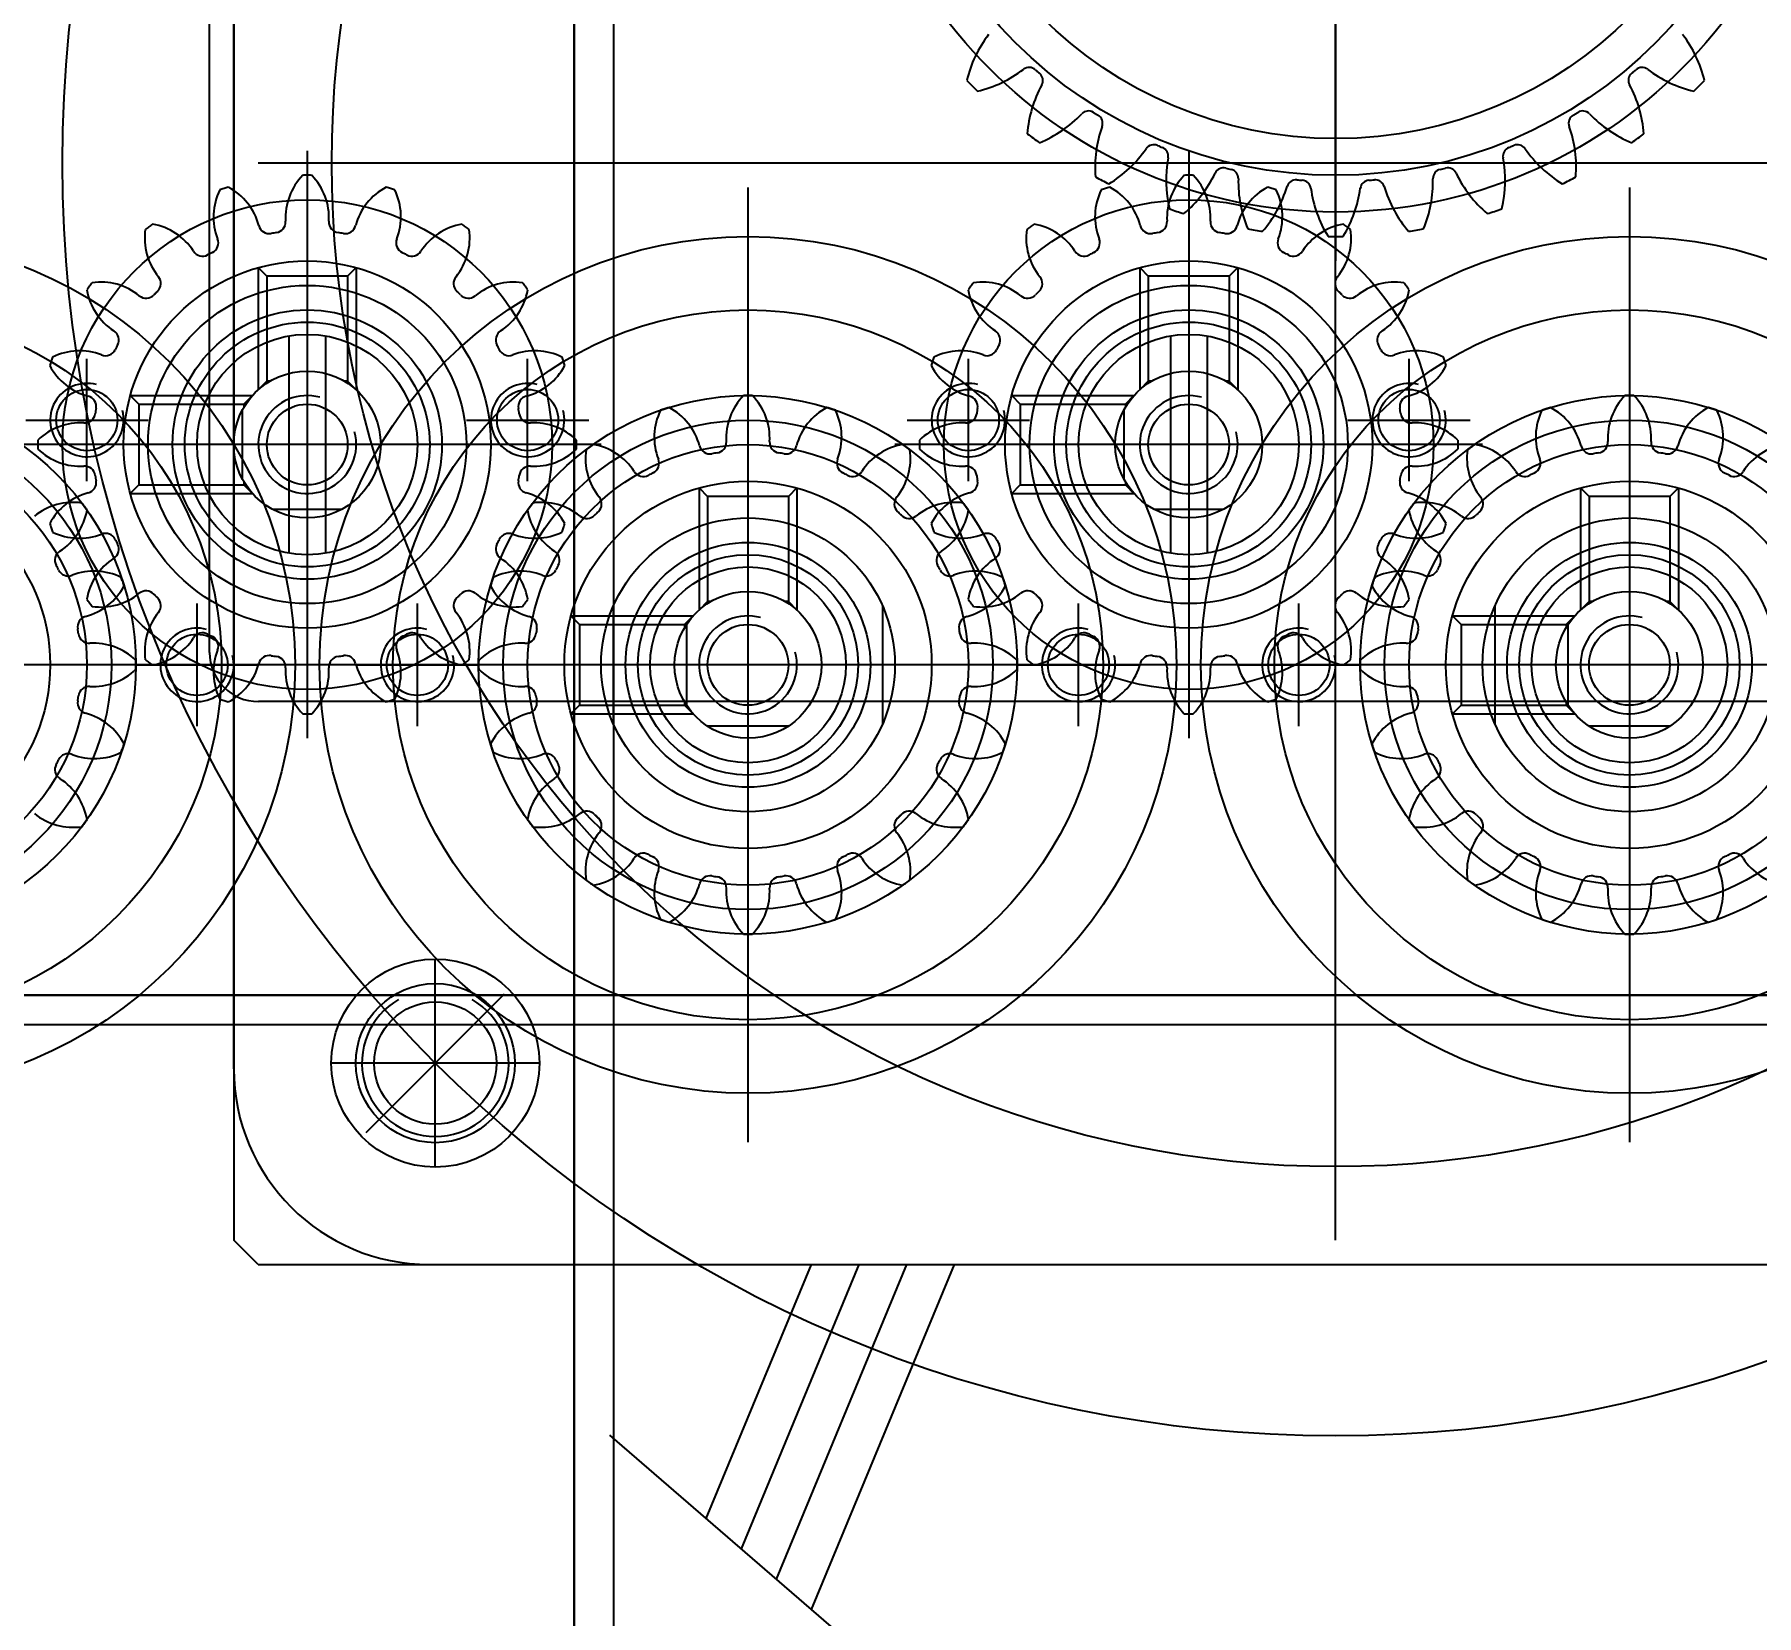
# Model space of a CAD drawing. Header units: inches. Extents: x 0 to 77285, y -118 to 40065.
# Drawn here: x 15726.5 to 15796.8, y 25971.2 to 26035.8 of the extents above; entities that cross this region are included whole.
import ezdxf

# ---------------------------------------------------------------- set-up
doc = ezdxf.new("R2010")
doc.units = ezdxf.units.IN
doc.header["$LTSCALE"] = 5
doc.header["$MEASUREMENT"] = 0
doc.layers.add('A', color=8, linetype='Continuous')
doc.styles.add('SCI', font='')
doc.styles.get('SCI').set_extended_font_data('Gulim')
doc.dimstyles.new('SCH', dxfattribs={"dimtxt": 2.5, "dimasz": 2, "dimexe": 1.25, "dimexo": 0.625, "dimtad": 1, "dimdec": 8, "dimtxsty": 'SCI', "dimcen": 2.5, "dimclrd": 4, "dimclre": 4, "dimclrt": 7, "dimadec": 8, "dimazin": 2, "dimtfac": 1, "dimtdec": 8, "dimtmove": 0, "dimatfit": 3, "dimfxl": 1, "dimarcsym": 0})

# ---------------------------------------------------------------- blocks, each defined once
blk = doc.blocks.new('A$Cc399747e')
at = {"ltscale": 5}
for p, q in [((1533.292, 71), (1533.292, 1381)), ((1534.892, 1101), (1534.892, 71))]:
    blk.add_line(p, q, dxfattribs=at)
for p, q in [((1534.892, 71), (1534.892, 521)), ((1533.454, 297.967), (1522.04, 307.835)), ((1519.373, 291), (1525.211, 305.093)), ((1521.322, 291), (1526.646, 303.853)), ((1523.27, 291), (1528.08, 302.613)), ((1525.218, 291), (1529.515, 301.372)), ((1547.797, 291), (1459.797, 291)), ((1540.797, 291), (1466.797, 291)), ((1547.797, 291), (1548.797, 290)), ((1503.797, 290), (1503.797, 202)), ((1548.797, 202), (1548.797, 290)), ((1540.567, 287.02), (1540.567, 278.52)), ((1491.797, 247), (1491.797, 286)), ((1527.797, 247), (1527.797, 286)), ((1543.396, 285.599), (1537.739, 279.942)), ((1536.317, 282.77), (1544.817, 282.77)), ((1548.797, 283), (1548.797, 276)), ((1617.797, 280), (1042.797, 280)), ((1491.797, 253.5), (1491.797, 279.5)), ((1527.797, 253.5), (1527.797, 279.5)), ((1491.797, 254.5), (1491.797, 278.5)), ((1527.797, 254.5), (1527.797, 278.5)), ((1548.797, 276), (1548.797, 209)), ((1509.797, 245.5), (1509.797, 269.5)), ((1545.797, 245.5), (1545.797, 269.5)), ((1490.14, 269.001), (1493.454, 269.001)), ((1497.297, 264.102), (1497.297, 268.898)), ((1505.297, 269), (1505.297, 264)), ((1514.297, 269), (1514.297, 264)), ((1522.297, 264.102), (1522.297, 268.898)), ((1526.14, 269.001), (1529.454, 269.001)), ((1533.297, 264.102), (1533.297, 268.898)), ((1541.297, 269), (1541.297, 264)), ((1550.297, 269), (1550.297, 264)), ((1499.026, 268.5), (1494.033, 268.5)), ((1494.383, 268.15), (1494.033, 268.5)), ((1494.298, 268.157), (1494.298, 264.843)), ((1494.383, 268.021), (1494.383, 268.15)), ((1498.676, 268.15), (1494.383, 268.15)), ((1499.026, 268.5), (1498.676, 268.15)), ((1498.676, 264.85), (1498.676, 268.15)), ((1535.026, 268.5), (1530.033, 268.5)), ((1530.383, 268.15), (1530.033, 268.5)), ((1530.298, 268.157), (1530.298, 264.843)), ((1530.383, 268.021), (1530.383, 268.15)), ((1534.676, 268.15), (1530.383, 268.15)), ((1535.026, 268.5), (1534.676, 268.15)), ((1534.676, 264.85), (1534.676, 268.15)), ((1472.297, 266.5), (1511.297, 266.5)), ((1478.797, 266.5), (1504.797, 266.5)), ((1479.797, 266.5), (1503.797, 266.5)), ((1507.797, 266.5), (1502.797, 266.5)), ((1508.297, 266.5), (1547.297, 266.5)), ((1516.797, 266.5), (1511.797, 266.5)), ((1514.797, 266.5), (1540.797, 266.5)), ((1515.797, 266.5), (1539.797, 266.5)), ((1543.797, 266.5), (1538.797, 266.5)), ((1544.297, 266.5), (1583.297, 266.5)), ((1552.797, 266.5), (1547.797, 266.5)), ((1550.797, 266.5), (1576.797, 266.5)), ((1551.797, 266.5), (1575.797, 266.5)), ((1494.383, 264.85), (1494.033, 264.5)), ((1499.026, 264.5), (1494.033, 264.5)), ((1494.383, 264.85), (1494.383, 264.979)), ((1498.676, 264.85), (1494.383, 264.85)), ((1499.026, 264.5), (1498.676, 264.85)), ((1509.797, 250), (1509.797, 265)), ((1530.383, 264.85), (1530.033, 264.5)), ((1535.026, 264.5), (1530.033, 264.5)), ((1530.383, 264.85), (1530.383, 264.979)), ((1534.676, 264.85), (1530.383, 264.85)), ((1535.026, 264.5), (1534.676, 264.85)), ((1545.797, 250), (1545.797, 265)), ((1489.797, 259.272), (1489.797, 264.264)), ((1490.147, 263.914), (1489.797, 264.264)), ((1490.147, 263.914), (1490.277, 263.914)), ((1490.147, 259.622), (1490.147, 263.914)), ((1493.318, 263.914), (1493.447, 263.914)), ((1493.447, 263.914), (1493.797, 264.264)), ((1493.447, 259.622), (1493.447, 263.914)), ((1493.797, 259.272), (1493.797, 264.264)), ((1525.797, 259.272), (1525.797, 264.264)), ((1526.147, 263.914), (1525.797, 264.264)), ((1526.147, 263.914), (1526.277, 263.914)), ((1526.147, 259.622), (1526.147, 263.914)), ((1529.318, 263.914), (1529.447, 263.914)), ((1529.447, 263.914), (1529.797, 264.264)), ((1529.447, 259.622), (1529.447, 263.914)), ((1529.797, 259.272), (1529.797, 264.264)), ((1509.797, 252), (1509.797, 263)), ((1545.797, 252), (1545.797, 263)), ((1509.047, 253.063), (1509.047, 261.937)), ((1510.547, 253.063), (1510.547, 261.937)), ((1545.047, 253.063), (1545.047, 261.937)), ((1546.547, 253.063), (1546.547, 261.937)), ((1489.797, 259.272), (1490.147, 259.622)), ((1490.147, 259.622), (1493.447, 259.622)), ((1493.797, 259.272), (1493.447, 259.622)), ((1511.22, 260.141), (1508.374, 260.141)), ((1525.797, 259.272), (1526.147, 259.622)), ((1526.147, 259.622), (1529.447, 259.622)), ((1529.797, 259.272), (1529.447, 259.622)), ((1547.22, 260.141), (1544.374, 260.141)), ((1500.797, 259), (1500.797, 254)), ((1517.026, 259.5), (1512.033, 259.5)), ((1512.383, 259.15), (1512.033, 259.5)), ((1512.383, 259.021), (1512.383, 259.15)), ((1516.676, 259.15), (1512.383, 259.15)), ((1512.438, 258.923), (1512.438, 256.077)), ((1517.026, 259.5), (1516.676, 259.15)), ((1516.676, 255.85), (1516.676, 259.15)), ((1518.797, 259), (1518.797, 254)), ((1536.797, 259), (1536.797, 254)), ((1553.026, 259.5), (1548.033, 259.5)), ((1548.383, 259.15), (1548.033, 259.5)), ((1548.383, 259.021), (1548.383, 259.15)), ((1552.676, 259.15), (1548.383, 259.15)), ((1548.438, 258.923), (1548.438, 256.077)), ((1553.026, 259.5), (1552.676, 259.15)), ((1552.676, 255.85), (1552.676, 259.15)), ((1554.797, 259), (1554.797, 254)), ((1497.797, 257.5), (1521.797, 257.5)), ((1502.297, 257.5), (1517.297, 257.5)), ((1504.297, 257.5), (1515.297, 257.5)), ((1533.797, 257.5), (1557.797, 257.5)), ((1538.297, 257.5), (1553.297, 257.5)), ((1540.297, 257.5), (1551.297, 257.5)), ((1503.297, 256.5), (1498.297, 256.5)), ((1521.297, 256.5), (1516.297, 256.5)), ((1539.297, 256.5), (1534.297, 256.5)), ((1557.297, 256.5), (1552.297, 256.5)), ((1512.383, 255.85), (1512.033, 255.5)), ((1517.026, 255.5), (1512.033, 255.5)), ((1512.383, 255.85), (1512.383, 255.979)), ((1516.676, 255.85), (1512.383, 255.85)), ((1517.026, 255.5), (1516.676, 255.85)), ((1548.383, 255.85), (1548.033, 255.5)), ((1553.026, 255.5), (1548.033, 255.5)), ((1548.383, 255.85), (1548.383, 255.979)), ((1552.676, 255.85), (1548.383, 255.85)), ((1553.026, 255.5), (1552.676, 255.85)), ((1507.797, 250.272), (1507.797, 255.264)), ((1508.147, 254.914), (1507.797, 255.264)), ((1508.147, 254.914), (1508.277, 254.914)), ((1508.147, 250.622), (1508.147, 254.914)), ((1511.318, 254.914), (1511.447, 254.914)), ((1511.447, 254.914), (1511.797, 255.264)), ((1511.447, 250.622), (1511.447, 254.914)), ((1511.797, 250.272), (1511.797, 255.264)), ((1543.797, 250.272), (1543.797, 255.264)), ((1544.147, 254.914), (1543.797, 255.264)), ((1544.147, 254.914), (1544.277, 254.914)), ((1544.147, 250.622), (1544.147, 254.914)), ((1547.318, 254.914), (1547.447, 254.914)), ((1547.447, 254.914), (1547.797, 255.264)), ((1547.447, 250.622), (1547.447, 254.914)), ((1547.797, 250.272), (1547.797, 255.264)), ((1507.797, 250.272), (1508.147, 250.622)), ((1508.147, 250.622), (1511.447, 250.622)), ((1511.797, 250.272), (1511.447, 250.622)), ((1543.797, 250.272), (1544.147, 250.622)), ((1544.147, 250.622), (1547.447, 250.622)), ((1547.797, 250.272), (1547.447, 250.622)), ((1503.797, 206), (1503.797, 250)), ((1503.797, 248.5), (1503.797, 207.5)), ((1459.797, 246), (1547.797, 246))]:
    blk.add_line(p, q)
at = {"ltscale": 3}
for p, q in [((1042.797, 281.2), (1617.797, 281.2)), ((1042.797, 280), (1617.797, 280)), ((1451.787, 268), (1547.787, 268)), ((1549.787, 266), (1549.787, 210))]:
    blk.add_line(p, q, dxfattribs=at)
for centre, radius in [((1503.797, 246), 52.001), ((1503.797, 246), 52.001), ((1503.797, 246), 41), ((1540.567, 282.77), 4.25), ((1540.567, 282.77), 3.25), ((1540.567, 282.77), 2.5), ((1491.797, 266.5), 17.5), ((1527.797, 266.5), 17.5), ((1563.797, 266.5), 17.5), ((1491.797, 266.5), 14.5), ((1527.797, 266.5), 14.5), ((1563.797, 266.5), 14.5), ((1491.797, 266.5), 11), ((1527.797, 266.5), 11), ((1563.797, 266.5), 11), ((1491.797, 266.5), 10), ((1527.797, 266.5), 10), ((1563.797, 266.5), 10), ((1491.797, 266.5), 9), ((1527.797, 266.5), 9), ((1563.797, 266.5), 9), ((1491.797, 266.5), 7.5), ((1527.797, 266.5), 7.5), ((1563.797, 266.5), 7.5), ((1491.797, 266.5), 6), ((1527.797, 266.5), 6), ((1491.797, 266.5), 5), ((1527.797, 266.5), 5), ((1491.797, 266.5), 4.5), ((1527.797, 266.5), 4.5), ((1491.797, 266.5), 4), ((1527.797, 266.5), 4), ((1491.797, 266.5), 3), ((1491.797, 266.5), 3), ((1527.797, 266.5), 3), ((1527.797, 266.5), 3), ((1491.797, 266.5), 1.65), ((1527.797, 266.5), 1.65), ((1509.797, 257.5), 10), ((1505.297, 266.5), 1.25), ((1514.297, 266.5), 1.25), ((1545.797, 257.5), 10), ((1541.297, 266.5), 1.25), ((1550.297, 266.5), 1.25), ((1509.797, 257.5), 7.5), ((1545.797, 257.5), 7.5), ((1509.797, 257.5), 6.5), ((1545.797, 257.5), 6.5), ((1509.797, 257.5), 5.5), ((1509.797, 257.5), 5), ((1545.797, 257.5), 5.5), ((1545.797, 257.5), 5), ((1509.797, 257.5), 4.5), ((1509.797, 257.5), 4.5), ((1545.797, 257.5), 4.5), ((1545.797, 257.5), 4.5), ((1509.797, 257.5), 3), ((1509.797, 257.5), 3), ((1545.797, 257.5), 3), ((1545.797, 257.5), 3), ((1509.797, 257.5), 1.65), ((1545.797, 257.5), 1.65), ((1500.797, 256.5), 1.25), ((1518.797, 256.5), 1.25), ((1536.797, 256.5), 1.25), ((1554.797, 256.5), 1.25), ((1503.797, 228), 20), ((1503.797, 228), 18.5), ((1503.797, 228), 17)]:
    blk.add_circle(centre, radius)
for centre, radius, start, end in [((1540.797, 283), 8, 0, 90), ((1540.567, 282.77), 3, 300, 240), ((1493.409, 275.758), 2.5, 135.86546, 183.15785), ((1491.797, 266.5), 11, 90, 90.94936), ((1491.797, 266.5), 11, 89.05064, 90), ((1490.185, 275.758), 2.5, 356.84215, 44.13454), ((1529.409, 275.758), 2.5, 135.86546, 183.15785), ((1527.797, 266.5), 11, 90, 90.94936), ((1527.797, 266.5), 11, 89.05064, 90), ((1526.185, 275.758), 2.5, 356.84215, 44.13454), ((1490.47, 275.803), 2.5, 153.86546, 201.15785), ((1491.797, 266.5), 11, 108, 108.94936), ((1491.797, 266.5), 11, 107.05064, 108), ((1487.403, 274.806), 2.5, 14.84215, 62.13454), ((1496.191, 274.806), 2.5, 117.86546, 165.15785), ((1491.797, 266.5), 11, 72, 72.94936), ((1491.797, 266.5), 11, 71.05064, 72), ((1493.125, 275.803), 2.5, 338.84215, 26.13454), ((1526.47, 275.803), 2.5, 153.86546, 201.15785), ((1527.797, 266.5), 11, 108, 108.94936), ((1527.797, 266.5), 11, 107.05064, 108), ((1523.403, 274.806), 2.5, 14.84215, 62.13454), ((1532.191, 274.806), 2.5, 117.86546, 165.15785), ((1527.797, 266.5), 11, 72, 72.94936), ((1527.797, 266.5), 11, 71.05064, 72), ((1529.125, 275.803), 2.5, 338.84215, 26.13454), ((1485.052, 273.042), 2.5, 32.84215, 80.13454), ((1490.247, 275.56), 0.442, 194.84215, 279.71096), ((1491.797, 266.5), 8.75, 99, 99.71096), ((1491.797, 266.5), 8.75, 98.28904, 99), ((1490.472, 275.596), 0.442, 278.28904, 3.15785), ((1493.122, 275.596), 0.442, 176.84215, 261.71096), ((1491.797, 266.5), 8.75, 81, 81.71096), ((1491.797, 266.5), 8.75, 80.28904, 81), ((1493.348, 275.56), 0.442, 260.28904, 345.15785), ((1498.543, 273.042), 2.5, 99.86546, 147.15785), ((1495.935, 274.937), 2.5, 320.84215, 8.13454), ((1491.797, 266.5), 11, 54, 54.94936), ((1491.797, 266.5), 11, 53.05064, 54), ((1523.66, 274.937), 2.5, 171.86546, 219.15785), ((1527.797, 266.5), 11, 126, 126.94936), ((1527.797, 266.5), 11, 125.05064, 126), ((1521.052, 273.042), 2.5, 32.84215, 80.13454), ((1526.247, 275.56), 0.442, 194.84215, 279.71096), ((1527.797, 266.5), 8.75, 99, 99.71096), ((1527.797, 266.5), 8.75, 98.28904, 99), ((1526.472, 275.596), 0.442, 278.28904, 3.15785), ((1529.122, 275.596), 0.442, 176.84215, 261.71096), ((1527.797, 266.5), 8.75, 81, 81.71096), ((1527.797, 266.5), 8.75, 80.28904, 81), ((1529.348, 275.56), 0.442, 260.28904, 345.15785), ((1534.543, 273.042), 2.5, 99.86546, 147.15785), ((1531.935, 274.937), 2.5, 320.84215, 8.13454), ((1527.797, 266.5), 11, 54, 54.94936), ((1527.797, 266.5), 11, 53.05064, 54), ((1487.523, 274.637), 0.442, 212.84215, 297.71096), ((1491.797, 266.5), 8.75, 116.28904, 117), ((1487.726, 274.741), 0.442, 296.28904, 21.15785), ((1495.868, 274.741), 0.442, 158.84215, 243.71096), ((1491.797, 266.5), 8.75, 63, 63.71096), ((1496.071, 274.637), 0.442, 242.28904, 327.15785), ((1523.523, 274.637), 0.442, 212.84215, 297.71096), ((1527.797, 266.5), 8.75, 116.28904, 117), ((1523.726, 274.741), 0.442, 296.28904, 21.15785), ((1531.868, 274.741), 0.442, 158.84215, 243.71096), ((1527.797, 266.5), 8.75, 63, 63.71096), ((1532.071, 274.637), 0.442, 242.28904, 327.15785), ((1491.797, 266.5), 8.75, 117, 117.71096), ((1491.797, 266.5), 8.75, 62.28904, 63), ((1527.797, 266.5), 8.75, 117, 117.71096), ((1527.797, 266.5), 8.75, 62.28904, 63), ((1498.215, 273.08), 0.442, 140.84215, 225.71096), ((1500.234, 270.637), 2.5, 81.86546, 129.15785), ((1491.797, 266.5), 11, 36, 36.94936), ((1491.797, 266.5), 11, 35.05064, 36), ((1527.797, 266.5), 11, 144, 144.94936), ((1527.797, 266.5), 11, 143.05064, 144), ((1519.36, 270.637), 2.5, 50.84215, 98.13454), ((1521.379, 273.08), 0.442, 314.28904, 39.15785), ((1534.215, 273.08), 0.442, 140.84215, 225.71096), ((1536.234, 270.637), 2.5, 81.86546, 129.15785), ((1527.797, 266.5), 11, 36, 36.94936), ((1527.797, 266.5), 11, 35.05064, 36), ((1563.797, 266.5), 11, 144, 144.94936), ((1563.797, 266.5), 11, 143.05064, 144), ((1555.36, 270.637), 2.5, 50.84215, 98.13454), ((1491.797, 266.5), 8.75, 45, 45.71096), ((1491.797, 266.5), 8.75, 44.28904, 45), ((1498.377, 272.918), 0.442, 224.28904, 309.15785), ((1498.339, 273.246), 2.5, 302.84215, 350.13454), ((1521.255, 273.246), 2.5, 189.86546, 237.15785), ((1521.218, 272.918), 0.442, 230.84215, 315.71096), ((1527.797, 266.5), 8.75, 135, 135.71096), ((1527.797, 266.5), 8.75, 134.28904, 135), ((1527.797, 266.5), 8.75, 45, 45.71096), ((1527.797, 266.5), 8.75, 44.28904, 45), ((1534.377, 272.918), 0.442, 224.28904, 309.15785), ((1534.339, 273.246), 2.5, 302.84215, 350.13454), ((1557.255, 273.246), 2.5, 189.86546, 237.15785), ((1499.935, 270.774), 0.442, 122.84215, 207.71096), ((1519.66, 270.774), 0.442, 332.28904, 57.15785), ((1535.935, 270.774), 0.442, 122.84215, 207.71096), ((1555.66, 270.774), 0.442, 332.28904, 57.15785), ((1491.797, 266.5), 8.75, 27, 27.71096), ((1491.797, 266.5), 8.75, 26.28904, 27), ((1500.038, 270.571), 0.442, 206.28904, 291.15785), ((1501.1, 267.828), 2.5, 63.86546, 111.15785), ((1518.495, 267.828), 2.5, 68.84215, 116.13454), ((1519.556, 270.571), 0.442, 248.84215, 333.71096), ((1527.797, 266.5), 8.75, 153, 153.71096), ((1527.797, 266.5), 8.75, 152.28904, 153), ((1527.797, 266.5), 8.75, 27, 27.71096), ((1527.797, 266.5), 8.75, 26.28904, 27), ((1536.038, 270.571), 0.442, 206.28904, 291.15785), ((1537.1, 267.828), 2.5, 63.86546, 111.15785), ((1554.495, 267.828), 2.5, 68.84215, 116.13454), ((1555.556, 270.571), 0.442, 248.84215, 333.71096), ((1563.797, 266.5), 8.75, 153, 153.71096), ((1563.797, 266.5), 8.75, 152.28904, 153), ((1500.104, 270.894), 2.5, 284.84215, 332.13454), ((1491.797, 266.5), 11, 18, 18.94936), ((1491.797, 266.5), 11, 17.05064, 18), ((1527.797, 266.5), 11, 162, 162.94936), ((1519.491, 270.894), 2.5, 207.86546, 255.15785), ((1527.797, 266.5), 11, 161.05064, 162), ((1536.104, 270.894), 2.5, 284.84215, 332.13454), ((1527.797, 266.5), 11, 18, 18.94936), ((1527.797, 266.5), 11, 17.05064, 18), ((1563.797, 266.5), 11, 162, 162.94936), ((1555.491, 270.894), 2.5, 207.86546, 255.15785), ((1563.797, 266.5), 11, 161.05064, 162), ((1491.797, 266.5), 2, 255, 195), ((1500.857, 268.051), 0.442, 104.84215, 189.71096), ((1491.797, 266.5), 8.75, 9, 9.71096), ((1505.297, 266.5), 1.5, 255, 195), ((1509.797, 257.5), 11, 107.05064, 108), ((1505.403, 265.806), 2.5, 14.84215, 62.13454), ((1511.409, 266.758), 2.5, 135.86546, 183.15785), ((1509.797, 257.5), 11, 90, 90.94936), ((1509.797, 257.5), 11, 89.05064, 90), ((1508.185, 266.758), 2.5, 356.84215, 44.13454), ((1514.191, 265.806), 2.5, 117.86546, 165.15785), ((1514.297, 266.5), 1.5, 255, 195), ((1509.797, 257.5), 11, 72, 72.94936), ((1518.737, 268.051), 0.442, 350.28904, 75.15785), ((1527.797, 266.5), 8.75, 170.28904, 171), ((1527.797, 266.5), 2, 255, 195), ((1536.857, 268.051), 0.442, 104.84215, 189.71096), ((1527.797, 266.5), 8.75, 9, 9.71096), ((1541.297, 266.5), 1.5, 255, 195), ((1545.797, 257.5), 11, 107.05064, 108), ((1541.403, 265.806), 2.5, 14.84215, 62.13454), ((1547.409, 266.758), 2.5, 135.86546, 183.15785), ((1545.797, 257.5), 11, 90, 90.94936), ((1545.797, 257.5), 11, 89.05064, 90), ((1544.185, 266.758), 2.5, 356.84215, 44.13454), ((1550.191, 265.806), 2.5, 117.86546, 165.15785), ((1550.297, 266.5), 1.5, 255, 195), ((1545.797, 257.5), 11, 72, 72.94936), ((1554.737, 268.051), 0.442, 350.28904, 75.15785), ((1563.797, 266.5), 8.75, 170.28904, 171), ((1491.797, 266.5), 8.75, 8.28904, 9), ((1500.893, 267.825), 0.442, 188.28904, 273.15785), ((1501.055, 264.888), 2.5, 45.86546, 93.15785), ((1508.47, 266.803), 2.5, 153.86546, 201.15785), ((1509.797, 257.5), 11, 108, 108.94936), ((1509.797, 257.5), 11, 71.05064, 72), ((1511.125, 266.803), 2.5, 338.84215, 26.13454), ((1518.54, 264.888), 2.5, 86.84215, 134.13454), ((1518.702, 267.825), 0.442, 266.84215, 351.71096), ((1527.797, 266.5), 8.75, 171, 171.71096), ((1527.797, 266.5), 8.75, 8.28904, 9), ((1536.893, 267.825), 0.442, 188.28904, 273.15785), ((1537.055, 264.888), 2.5, 45.86546, 93.15785), ((1544.47, 266.803), 2.5, 153.86546, 201.15785), ((1545.797, 257.5), 11, 108, 108.94936), ((1545.797, 257.5), 11, 71.05064, 72), ((1547.125, 266.803), 2.5, 338.84215, 26.13454), ((1554.54, 264.888), 2.5, 86.84215, 134.13454), ((1554.702, 267.825), 0.442, 266.84215, 351.71096), ((1563.797, 266.5), 8.75, 171, 171.71096), ((1491.797, 266.5), 11, 360, 0.94936), ((1508.472, 266.596), 0.442, 278.28904, 3.15785), ((1511.122, 266.596), 0.442, 176.84215, 261.71096), ((1527.797, 266.5), 11, 179.05064, 180), ((1527.797, 266.5), 11, 360, 0.94936), ((1544.472, 266.596), 0.442, 278.28904, 3.15785), ((1547.122, 266.596), 0.442, 176.84215, 261.71096), ((1563.797, 266.5), 11, 179.05064, 180), ((1501.055, 268.112), 2.5, 266.84215, 314.13454), ((1491.797, 266.5), 11, 359.05064, 0), ((1505.66, 265.937), 2.5, 171.86546, 219.15785), ((1509.797, 257.5), 11, 126, 126.94936), ((1509.797, 257.5), 11, 125.05064, 126), ((1503.052, 264.042), 2.5, 32.84215, 80.13454), ((1505.726, 265.741), 0.442, 296.28904, 21.15785), ((1508.247, 266.56), 0.442, 194.84215, 279.71096), ((1509.797, 257.5), 8.75, 99, 99.71096), ((1509.797, 257.5), 8.75, 98.28904, 99), ((1509.797, 257.5), 8.75, 81, 81.71096), ((1509.797, 257.5), 8.75, 80.28904, 81), ((1511.348, 266.56), 0.442, 260.28904, 345.15785), ((1513.868, 265.741), 0.442, 158.84215, 243.71096), ((1516.543, 264.042), 2.5, 99.86546, 147.15785), ((1513.935, 265.937), 2.5, 320.84215, 8.13454), ((1509.797, 257.5), 11, 54, 54.94936), ((1509.797, 257.5), 11, 53.05064, 54), ((1527.797, 266.5), 11, 180, 180.94936), ((1518.54, 268.112), 2.5, 225.86546, 273.15785), ((1537.055, 268.112), 2.5, 266.84215, 314.13454), ((1527.797, 266.5), 11, 359.05064, 0), ((1541.66, 265.937), 2.5, 171.86546, 219.15785), ((1545.797, 257.5), 11, 126, 126.94936), ((1545.797, 257.5), 11, 125.05064, 126), ((1539.052, 264.042), 2.5, 32.84215, 80.13454), ((1541.726, 265.741), 0.442, 296.28904, 21.15785), ((1544.247, 266.56), 0.442, 194.84215, 279.71096), ((1545.797, 257.5), 8.75, 99, 99.71096), ((1545.797, 257.5), 8.75, 98.28904, 99), ((1545.797, 257.5), 8.75, 81, 81.71096), ((1545.797, 257.5), 8.75, 80.28904, 81), ((1547.348, 266.56), 0.442, 260.28904, 345.15785), ((1549.868, 265.741), 0.442, 158.84215, 243.71096), ((1552.543, 264.042), 2.5, 99.86546, 147.15785), ((1549.935, 265.937), 2.5, 320.84215, 8.13454), ((1545.797, 257.5), 11, 54, 54.94936), ((1545.797, 257.5), 11, 53.05064, 54), ((1563.797, 266.5), 11, 180, 180.94936), ((1554.54, 268.112), 2.5, 225.86546, 273.15785), ((1491.797, 266.5), 8.75, 351, 351.71096), ((1500.893, 265.175), 0.442, 86.84215, 171.71096), ((1505.523, 265.637), 0.442, 212.84215, 297.71096), ((1509.797, 257.5), 8.75, 117, 117.71096), ((1509.797, 257.5), 8.75, 116.28904, 117), ((1509.797, 257.5), 8.75, 63, 63.71096), ((1509.797, 257.5), 8.75, 62.28904, 63), ((1514.071, 265.637), 0.442, 242.28904, 327.15785), ((1518.702, 265.175), 0.442, 8.28904, 93.15785), ((1527.797, 266.5), 8.75, 188.28904, 189), ((1527.797, 266.5), 8.75, 351, 351.71096), ((1536.893, 265.175), 0.442, 86.84215, 171.71096), ((1541.523, 265.637), 0.442, 212.84215, 297.71096), ((1545.797, 257.5), 8.75, 117, 117.71096), ((1545.797, 257.5), 8.75, 116.28904, 117), ((1545.797, 257.5), 8.75, 63, 63.71096), ((1545.797, 257.5), 8.75, 62.28904, 63), ((1550.071, 265.637), 0.442, 242.28904, 327.15785), ((1554.702, 265.175), 0.442, 8.28904, 93.15785), ((1563.797, 266.5), 8.75, 188.28904, 189), ((1500.857, 264.95), 0.442, 170.28904, 255.15785), ((1491.797, 266.5), 8.75, 350.28904, 351), ((1500.104, 262.106), 2.5, 27.86546, 75.15785), ((1519.491, 262.106), 2.5, 104.84215, 152.13454), ((1518.737, 264.95), 0.442, 284.84215, 9.71096), ((1527.797, 266.5), 8.75, 189, 189.71096), ((1536.857, 264.95), 0.442, 170.28904, 255.15785), ((1527.797, 266.5), 8.75, 350.28904, 351), ((1536.104, 262.106), 2.5, 27.86546, 75.15785), ((1555.491, 262.106), 2.5, 104.84215, 152.13454), ((1554.737, 264.95), 0.442, 284.84215, 9.71096), ((1563.797, 266.5), 8.75, 189, 189.71096), ((1509.797, 257.5), 11, 144, 144.94936), ((1503.255, 264.246), 2.5, 189.86546, 237.15785), ((1509.797, 257.5), 11, 143.05064, 144), ((1501.36, 261.637), 2.5, 50.84215, 98.13454), ((1509.797, 257.5), 8.75, 134.28904, 135), ((1503.379, 264.08), 0.442, 314.28904, 39.15785), ((1516.215, 264.08), 0.442, 140.84215, 225.71096), ((1509.797, 257.5), 8.75, 45, 45.71096), ((1518.234, 261.637), 2.5, 81.86546, 129.15785), ((1516.339, 264.246), 2.5, 302.84215, 350.13454), ((1509.797, 257.5), 11, 36, 36.94936), ((1509.797, 257.5), 11, 35.05064, 36), ((1545.797, 257.5), 11, 144, 144.94936), ((1539.255, 264.246), 2.5, 189.86546, 237.15785), ((1545.797, 257.5), 11, 143.05064, 144), ((1537.36, 261.637), 2.5, 50.84215, 98.13454), ((1545.797, 257.5), 8.75, 134.28904, 135), ((1539.379, 264.08), 0.442, 314.28904, 39.15785), ((1552.215, 264.08), 0.442, 140.84215, 225.71096), ((1545.797, 257.5), 8.75, 45, 45.71096), ((1554.234, 261.637), 2.5, 81.86546, 129.15785), ((1552.339, 264.246), 2.5, 302.84215, 350.13454), ((1545.797, 257.5), 11, 36, 36.94936), ((1545.797, 257.5), 11, 35.05064, 36), ((1491.797, 266.5), 11, 341.05064, 342), ((1491.797, 266.5), 11, 342, 342.94936), ((1503.218, 263.918), 0.442, 230.84215, 315.71096), ((1509.797, 257.5), 8.75, 135, 135.71096), ((1509.797, 257.5), 8.75, 44.28904, 45), ((1516.377, 263.918), 0.442, 224.28904, 309.15785), ((1527.797, 266.5), 11, 197.05064, 198), ((1527.797, 266.5), 11, 198, 198.94936), ((1527.797, 266.5), 11, 341.05064, 342), ((1527.797, 266.5), 11, 342, 342.94936), ((1539.218, 263.918), 0.442, 230.84215, 315.71096), ((1545.797, 257.5), 8.75, 135, 135.71096), ((1545.797, 257.5), 8.75, 44.28904, 45), ((1552.377, 263.918), 0.442, 224.28904, 309.15785), ((1563.797, 266.5), 11, 197.05064, 198), ((1563.797, 266.5), 11, 198, 198.94936), ((1499.935, 262.226), 0.442, 152.28904, 237.15785), ((1491.797, 266.5), 8.75, 332.28904, 333), ((1491.797, 266.5), 8.75, 333, 333.71096), ((1500.038, 262.429), 0.442, 68.84215, 153.71096), ((1501.1, 265.172), 2.5, 248.84215, 296.13454), ((1518.495, 265.172), 2.5, 243.86546, 291.15785), ((1519.556, 262.429), 0.442, 26.28904, 111.15785), ((1519.66, 262.226), 0.442, 302.84215, 27.71096), ((1527.797, 266.5), 8.75, 206.28904, 207), ((1527.797, 266.5), 8.75, 207, 207.71096), ((1535.935, 262.226), 0.442, 152.28904, 237.15785), ((1527.797, 266.5), 8.75, 332.28904, 333), ((1527.797, 266.5), 8.75, 333, 333.71096), ((1536.038, 262.429), 0.442, 68.84215, 153.71096), ((1537.1, 265.172), 2.5, 248.84215, 296.13454), ((1554.495, 265.172), 2.5, 243.86546, 291.15785), ((1555.556, 262.429), 0.442, 26.28904, 111.15785), ((1555.66, 262.226), 0.442, 302.84215, 27.71096), ((1563.797, 266.5), 8.75, 206.28904, 207), ((1563.797, 266.5), 8.75, 207, 207.71096), ((1498.339, 259.754), 2.5, 9.86546, 57.15785), ((1501.66, 261.774), 0.442, 332.28904, 57.15785), ((1517.935, 261.774), 0.442, 122.84215, 207.71096), ((1521.255, 259.754), 2.5, 122.84215, 170.13454), ((1534.339, 259.754), 2.5, 9.86546, 57.15785), ((1537.66, 261.774), 0.442, 332.28904, 57.15785), ((1553.935, 261.774), 0.442, 122.84215, 207.71096), ((1557.255, 259.754), 2.5, 122.84215, 170.13454), ((1509.797, 257.5), 11, 161.05064, 162), ((1500.495, 258.828), 2.5, 68.84215, 116.13454), ((1501.556, 261.571), 0.442, 248.84215, 333.71096), ((1509.797, 257.5), 8.75, 153, 153.71096), ((1509.797, 257.5), 8.75, 152.28904, 153), ((1509.797, 257.5), 8.75, 27, 27.71096), ((1509.797, 257.5), 8.75, 26.28904, 27), ((1518.038, 261.571), 0.442, 206.28904, 291.15785), ((1519.1, 258.828), 2.5, 63.86546, 111.15785), ((1509.797, 257.5), 11, 18, 18.94936), ((1545.797, 257.5), 11, 161.05064, 162), ((1536.495, 258.828), 2.5, 68.84215, 116.13454), ((1537.556, 261.571), 0.442, 248.84215, 333.71096), ((1545.797, 257.5), 8.75, 153, 153.71096), ((1545.797, 257.5), 8.75, 152.28904, 153), ((1545.797, 257.5), 8.75, 27, 27.71096), ((1545.797, 257.5), 8.75, 26.28904, 27), ((1554.038, 261.571), 0.442, 206.28904, 291.15785), ((1555.1, 258.828), 2.5, 63.86546, 111.15785), ((1545.797, 257.5), 11, 18, 18.94936), ((1498.215, 259.921), 0.442, 134.28904, 219.15785), ((1491.797, 266.5), 8.75, 314.28904, 315), ((1491.797, 266.5), 8.75, 315, 315.71096), ((1498.377, 260.082), 0.442, 50.84215, 135.71096), ((1500.234, 262.363), 2.5, 230.84215, 278.13454), ((1509.797, 257.5), 11, 162, 162.94936), ((1501.491, 261.894), 2.5, 207.86546, 255.15785), ((1518.104, 261.894), 2.5, 284.84215, 332.13454), ((1519.36, 262.363), 2.5, 261.86546, 309.15785), ((1509.797, 257.5), 11, 17.05064, 18), ((1521.218, 260.082), 0.442, 44.28904, 129.15785), ((1527.797, 266.5), 8.75, 224.28904, 225), ((1527.797, 266.5), 8.75, 225, 225.71096), ((1521.379, 259.921), 0.442, 320.84215, 45.71096), ((1534.215, 259.921), 0.442, 134.28904, 219.15785), ((1527.797, 266.5), 8.75, 314.28904, 315), ((1527.797, 266.5), 8.75, 315, 315.71096), ((1534.377, 260.082), 0.442, 50.84215, 135.71096), ((1536.234, 262.363), 2.5, 230.84215, 278.13454), ((1545.797, 257.5), 11, 162, 162.94936), ((1537.491, 261.894), 2.5, 207.86546, 255.15785), ((1554.104, 261.894), 2.5, 284.84215, 332.13454), ((1555.36, 262.363), 2.5, 261.86546, 309.15785), ((1545.797, 257.5), 11, 17.05064, 18), ((1495.935, 258.063), 2.5, 351.86546, 39.15785), ((1491.797, 266.5), 11, 323.05064, 324), ((1491.797, 266.5), 11, 324, 324.94936), ((1527.797, 266.5), 11, 215.05064, 216), ((1527.797, 266.5), 11, 216, 216.94936), ((1523.66, 258.063), 2.5, 140.84215, 188.13454), ((1531.935, 258.063), 2.5, 351.86546, 39.15785), ((1527.797, 266.5), 11, 323.05064, 324), ((1527.797, 266.5), 11, 324, 324.94936), ((1563.797, 266.5), 11, 215.05064, 216), ((1563.797, 266.5), 11, 216, 216.94936), ((1500.737, 259.051), 0.442, 350.28904, 75.15785), ((1509.797, 257.5), 8.75, 171, 171.71096), ((1509.797, 257.5), 8.75, 170.28904, 171), ((1509.797, 257.5), 2, 255, 195), ((1518.857, 259.051), 0.442, 104.84215, 189.71096), ((1509.797, 257.5), 8.75, 9, 9.71096), ((1509.797, 257.5), 8.75, 8.28904, 9), ((1536.737, 259.051), 0.442, 350.28904, 75.15785), ((1545.797, 257.5), 8.75, 171, 171.71096), ((1545.797, 257.5), 8.75, 170.28904, 171), ((1545.797, 257.5), 2, 255, 195), ((1554.857, 259.051), 0.442, 104.84215, 189.71096), ((1545.797, 257.5), 8.75, 9, 9.71096), ((1545.797, 257.5), 8.75, 8.28904, 9), ((1485.052, 259.958), 2.5, 279.86546, 327.15785), ((1487.523, 258.363), 0.442, 62.28904, 147.15785), ((1491.797, 266.5), 8.75, 242.28904, 243), ((1491.797, 266.5), 8.75, 243, 243.71096), ((1487.726, 258.259), 0.442, 338.84215, 63.71096), ((1495.868, 258.259), 0.442, 116.28904, 201.15785), ((1491.797, 266.5), 8.75, 296.28904, 297), ((1491.797, 266.5), 8.75, 297, 297.71096), ((1496.071, 258.363), 0.442, 32.84215, 117.71096), ((1498.543, 259.958), 2.5, 212.84215, 260.13454), ((1500.54, 255.888), 2.5, 86.84215, 134.13454), ((1500.702, 258.825), 0.442, 266.84215, 351.71096), ((1518.893, 258.825), 0.442, 188.28904, 273.15785), ((1519.055, 255.888), 2.5, 45.86546, 93.15785), ((1521.052, 259.958), 2.5, 279.86546, 327.15785), ((1523.523, 258.363), 0.442, 62.28904, 147.15785), ((1527.797, 266.5), 8.75, 242.28904, 243), ((1527.797, 266.5), 8.75, 243, 243.71096), ((1523.726, 258.259), 0.442, 338.84215, 63.71096), ((1531.868, 258.259), 0.442, 116.28904, 201.15785), ((1527.797, 266.5), 8.75, 296.28904, 297), ((1527.797, 266.5), 8.75, 297, 297.71096), ((1532.071, 258.363), 0.442, 32.84215, 117.71096), ((1534.543, 259.958), 2.5, 212.84215, 260.13454), ((1536.54, 255.888), 2.5, 86.84215, 134.13454), ((1536.702, 258.825), 0.442, 266.84215, 351.71096), ((1554.893, 258.825), 0.442, 188.28904, 273.15785), ((1555.055, 255.888), 2.5, 45.86546, 93.15785), ((1490.47, 257.197), 2.5, 158.84215, 206.13454), ((1487.403, 258.194), 2.5, 297.86546, 345.15785), ((1490.247, 257.44), 0.442, 80.28904, 165.15785), ((1491.797, 266.5), 8.75, 260.28904, 261), ((1491.797, 266.5), 8.75, 261, 261.71096), ((1490.472, 257.405), 0.442, 356.84215, 81.71096), ((1493.122, 257.405), 0.442, 98.28904, 183.15785), ((1491.797, 266.5), 8.75, 278.28904, 279), ((1491.797, 266.5), 8.75, 279, 279.71096), ((1493.348, 257.44), 0.442, 14.84215, 99.71096), ((1496.191, 258.194), 2.5, 194.84215, 242.13454), ((1493.125, 257.197), 2.5, 333.86546, 21.15785), ((1491.797, 266.5), 11, 305.05064, 306), ((1491.797, 266.5), 11, 306, 306.94936), ((1509.797, 257.5), 11, 179.05064, 180), ((1509.797, 257.5), 11, 180, 180.94936), ((1500.797, 256.5), 1.5, 255, 195), ((1518.797, 256.5), 1.5, 255, 195), ((1509.797, 257.5), 11, 360, 0.94936), ((1509.797, 257.5), 11, 359.05064, 0), ((1527.797, 266.5), 11, 233.05064, 234), ((1527.797, 266.5), 11, 234, 234.94936), ((1526.47, 257.197), 2.5, 158.84215, 206.13454), ((1523.403, 258.194), 2.5, 297.86546, 345.15785), ((1526.247, 257.44), 0.442, 80.28904, 165.15785), ((1527.797, 266.5), 8.75, 260.28904, 261), ((1527.797, 266.5), 8.75, 261, 261.71096), ((1526.472, 257.405), 0.442, 356.84215, 81.71096), ((1529.122, 257.405), 0.442, 98.28904, 183.15785), ((1527.797, 266.5), 8.75, 278.28904, 279), ((1527.797, 266.5), 8.75, 279, 279.71096), ((1529.348, 257.44), 0.442, 14.84215, 99.71096), ((1532.191, 258.194), 2.5, 194.84215, 242.13454), ((1529.125, 257.197), 2.5, 333.86546, 21.15785), ((1527.797, 266.5), 11, 305.05064, 306), ((1527.797, 266.5), 11, 306, 306.94936), ((1545.797, 257.5), 11, 179.05064, 180), ((1545.797, 257.5), 11, 180, 180.94936), ((1536.797, 256.5), 1.5, 255, 195), ((1554.797, 256.5), 1.5, 255, 195), ((1545.797, 257.5), 11, 360, 0.94936), ((1545.797, 257.5), 11, 359.05064, 0), ((1493.409, 257.242), 2.5, 176.84215, 224.13454), ((1490.185, 257.242), 2.5, 315.86546, 3.15785), ((1500.54, 259.112), 2.5, 225.86546, 273.15785), ((1519.055, 259.112), 2.5, 266.84215, 314.13454), ((1529.409, 257.242), 2.5, 176.84215, 224.13454), ((1526.185, 257.242), 2.5, 315.86546, 3.15785), ((1536.54, 259.112), 2.5, 225.86546, 273.15785), ((1555.055, 259.112), 2.5, 266.84215, 314.13454), ((1491.797, 266.5), 11, 251.05064, 252), ((1491.797, 266.5), 11, 252, 252.94936), ((1491.797, 266.5), 11, 287.05064, 288), ((1491.797, 266.5), 11, 288, 288.94936), ((1500.702, 256.175), 0.442, 8.28904, 93.15785), ((1500.737, 255.95), 0.442, 284.84215, 9.71096), ((1509.797, 257.5), 8.75, 188.28904, 189), ((1509.797, 257.5), 8.75, 189, 189.71096), ((1518.857, 255.95), 0.442, 170.28904, 255.15785), ((1509.797, 257.5), 8.75, 350.28904, 351), ((1509.797, 257.5), 8.75, 351, 351.71096), ((1518.893, 256.175), 0.442, 86.84215, 171.71096), ((1527.797, 266.5), 11, 251.05064, 252), ((1527.797, 266.5), 11, 252, 252.94936), ((1527.797, 266.5), 11, 287.05064, 288), ((1527.797, 266.5), 11, 288, 288.94936), ((1536.702, 256.175), 0.442, 8.28904, 93.15785), ((1536.737, 255.95), 0.442, 284.84215, 9.71096), ((1545.797, 257.5), 8.75, 188.28904, 189), ((1545.797, 257.5), 8.75, 189, 189.71096), ((1554.857, 255.95), 0.442, 170.28904, 255.15785), ((1545.797, 257.5), 8.75, 350.28904, 351), ((1545.797, 257.5), 8.75, 351, 351.71096), ((1554.893, 256.175), 0.442, 86.84215, 171.71096), ((1491.797, 266.5), 11, 269.05064, 270), ((1491.797, 266.5), 11, 270, 270.94936), ((1501.491, 253.106), 2.5, 104.84215, 152.13454), ((1518.104, 253.106), 2.5, 27.86546, 75.15785), ((1527.797, 266.5), 11, 269.05064, 270), ((1527.797, 266.5), 11, 270, 270.94936), ((1537.491, 253.106), 2.5, 104.84215, 152.13454), ((1554.104, 253.106), 2.5, 27.86546, 75.15785), ((1509.797, 257.5), 11, 197.05064, 198), ((1509.797, 257.5), 11, 198, 198.94936), ((1500.495, 256.172), 2.5, 243.86546, 291.15785), ((1519.1, 256.172), 2.5, 248.84215, 296.13454), ((1509.797, 257.5), 11, 341.05064, 342), ((1509.797, 257.5), 11, 342, 342.94936), ((1545.797, 257.5), 11, 197.05064, 198), ((1545.797, 257.5), 11, 198, 198.94936), ((1536.495, 256.172), 2.5, 243.86546, 291.15785), ((1555.1, 256.172), 2.5, 248.84215, 296.13454), ((1545.797, 257.5), 11, 341.05064, 342), ((1545.797, 257.5), 11, 342, 342.94936), ((1501.556, 253.429), 0.442, 26.28904, 111.15785), ((1501.66, 253.226), 0.442, 302.84215, 27.71096), ((1509.797, 257.5), 8.75, 206.28904, 207), ((1509.797, 257.5), 8.75, 207, 207.71096), ((1517.935, 253.226), 0.442, 152.28904, 237.15785), ((1509.797, 257.5), 8.75, 332.28904, 333), ((1509.797, 257.5), 8.75, 333, 333.71096), ((1518.038, 253.429), 0.442, 68.84215, 153.71096), ((1537.556, 253.429), 0.442, 26.28904, 111.15785), ((1537.66, 253.226), 0.442, 302.84215, 27.71096), ((1545.797, 257.5), 8.75, 206.28904, 207), ((1545.797, 257.5), 8.75, 207, 207.71096), ((1553.935, 253.226), 0.442, 152.28904, 237.15785), ((1545.797, 257.5), 8.75, 332.28904, 333), ((1545.797, 257.5), 8.75, 333, 333.71096), ((1554.038, 253.429), 0.442, 68.84215, 153.71096), ((1503.255, 250.754), 2.5, 122.84215, 170.13454), ((1516.339, 250.754), 2.5, 9.86546, 57.15785), ((1539.255, 250.754), 2.5, 122.84215, 170.13454), ((1552.339, 250.754), 2.5, 9.86546, 57.15785), ((1509.797, 257.5), 11, 215.05064, 216), ((1501.36, 253.363), 2.5, 261.86546, 309.15785), ((1503.218, 251.082), 0.442, 44.28904, 129.15785), ((1509.797, 257.5), 8.75, 224.28904, 225), ((1509.797, 257.5), 8.75, 225, 225.71096), ((1503.379, 250.921), 0.442, 320.84215, 45.71096), ((1516.215, 250.921), 0.442, 134.28904, 219.15785), ((1509.797, 257.5), 8.75, 314.28904, 315), ((1509.797, 257.5), 8.75, 315, 315.71096), ((1516.377, 251.082), 0.442, 50.84215, 135.71096), ((1518.234, 253.363), 2.5, 230.84215, 278.13454), ((1509.797, 257.5), 11, 324, 324.94936), ((1545.797, 257.5), 11, 215.05064, 216), ((1537.36, 253.363), 2.5, 261.86546, 309.15785), ((1539.218, 251.082), 0.442, 44.28904, 129.15785), ((1545.797, 257.5), 8.75, 224.28904, 225), ((1545.797, 257.5), 8.75, 225, 225.71096), ((1539.379, 250.921), 0.442, 320.84215, 45.71096), ((1552.215, 250.921), 0.442, 134.28904, 219.15785), ((1545.797, 257.5), 8.75, 314.28904, 315), ((1545.797, 257.5), 8.75, 315, 315.71096), ((1552.377, 251.082), 0.442, 50.84215, 135.71096), ((1554.234, 253.363), 2.5, 230.84215, 278.13454), ((1545.797, 257.5), 11, 324, 324.94936), ((1509.797, 257.5), 11, 216, 216.94936), ((1505.66, 249.063), 2.5, 140.84215, 188.13454), ((1513.935, 249.063), 2.5, 351.86546, 39.15785), ((1509.797, 257.5), 11, 323.05064, 324), ((1545.797, 257.5), 11, 216, 216.94936), ((1541.66, 249.063), 2.5, 140.84215, 188.13454), ((1549.935, 249.063), 2.5, 351.86546, 39.15785), ((1545.797, 257.5), 11, 323.05064, 324), ((1505.523, 249.363), 0.442, 62.28904, 147.15785), ((1509.797, 257.5), 8.75, 242.28904, 243), ((1509.797, 257.5), 8.75, 243, 243.71096), ((1509.797, 257.5), 8.75, 296.28904, 297), ((1509.797, 257.5), 8.75, 297, 297.71096), ((1514.071, 249.363), 0.442, 32.84215, 117.71096), ((1541.523, 249.363), 0.442, 62.28904, 147.15785), ((1545.797, 257.5), 8.75, 242.28904, 243), ((1545.797, 257.5), 8.75, 243, 243.71096), ((1545.797, 257.5), 8.75, 296.28904, 297), ((1545.797, 257.5), 8.75, 297, 297.71096), ((1550.071, 249.363), 0.442, 32.84215, 117.71096), ((1507.746, 246.374), 5, 148.35415, 172.4383), ((1503.052, 250.958), 2.5, 279.86546, 327.15785), ((1503.797, 228), 21, 90, 90.84063), ((1503.797, 228), 21, 89.15937, 90), ((1499.849, 246.374), 5, 7.5617, 31.64585), ((1505.726, 249.259), 0.442, 338.84215, 63.71096), ((1508.47, 248.197), 2.5, 158.84215, 206.13454), ((1511.125, 248.197), 2.5, 333.86546, 21.15785), ((1513.868, 249.259), 0.442, 116.28904, 201.15785), ((1516.543, 250.958), 2.5, 212.84215, 260.13454), ((1539.052, 250.958), 2.5, 279.86546, 327.15785), ((1541.726, 249.259), 0.442, 338.84215, 63.71096), ((1544.47, 248.197), 2.5, 158.84215, 206.13454), ((1547.125, 248.197), 2.5, 333.86546, 21.15785), ((1549.868, 249.259), 0.442, 116.28904, 201.15785), ((1552.543, 250.958), 2.5, 212.84215, 260.13454), ((1504.823, 246.766), 5, 157.35415, 181.4383), ((1503.797, 228), 21, 99, 99.84063), ((1503.797, 228), 21, 98.15937, 99), ((1497.023, 245.531), 5, 16.5617, 40.64585), ((1509.797, 257.5), 11, 233.05064, 234), ((1509.797, 257.5), 11, 234, 234.94936), ((1510.571, 245.531), 5, 139.35415, 163.4383), ((1505.403, 249.194), 2.5, 297.86546, 345.15785), ((1503.797, 228), 21, 81, 81.84063), ((1503.797, 228), 21, 80.15937, 81), ((1502.772, 246.766), 5, 358.5617, 22.64585), ((1508.247, 248.44), 0.442, 80.28904, 165.15785), ((1509.797, 257.5), 8.75, 260.28904, 261), ((1509.797, 257.5), 8.75, 261, 261.71096), ((1508.472, 248.405), 0.442, 356.84215, 81.71096), ((1511.409, 248.242), 2.5, 176.84215, 224.13454), ((1508.185, 248.242), 2.5, 315.86546, 3.15785), ((1511.122, 248.405), 0.442, 98.28904, 183.15785), ((1509.797, 257.5), 8.75, 278.28904, 279), ((1509.797, 257.5), 8.75, 279, 279.71096), ((1511.348, 248.44), 0.442, 14.84215, 99.71096), ((1514.191, 249.194), 2.5, 194.84215, 242.13454), ((1509.797, 257.5), 11, 305.05064, 306), ((1509.797, 257.5), 11, 306, 306.94936), ((1545.797, 257.5), 11, 233.05064, 234), ((1545.797, 257.5), 11, 234, 234.94936), ((1541.403, 249.194), 2.5, 297.86546, 345.15785), ((1544.247, 248.44), 0.442, 80.28904, 165.15785), ((1545.797, 257.5), 8.75, 260.28904, 261), ((1545.797, 257.5), 8.75, 261, 261.71096), ((1544.472, 248.405), 0.442, 356.84215, 81.71096), ((1547.409, 248.242), 2.5, 176.84215, 224.13454), ((1544.185, 248.242), 2.5, 315.86546, 3.15785), ((1547.122, 248.405), 0.442, 98.28904, 183.15785), ((1545.797, 257.5), 8.75, 278.28904, 279), ((1545.797, 257.5), 8.75, 279, 279.71096), ((1547.348, 248.44), 0.442, 14.84215, 99.71096), ((1550.191, 249.194), 2.5, 194.84215, 242.13454), ((1545.797, 257.5), 11, 305.05064, 306), ((1545.797, 257.5), 11, 306, 306.94936), ((1501.874, 246.695), 5, 166.35415, 190.4383), ((1503.797, 228), 21, 108, 108.84063), ((1503.797, 228), 21, 107.15937, 108), ((1494.364, 244.255), 5, 25.5617, 49.64585), ((1513.23, 244.255), 5, 130.35415, 154.4383), ((1503.797, 228), 21, 72, 72.84063), ((1503.797, 228), 21, 71.15937, 72), ((1505.72, 246.695), 5, 349.5617, 13.64585), ((1502.183, 247.065), 0.383, 196.5617, 274.84002), ((1502.409, 247.083), 0.383, 274.15998, 352.4383), ((1505.185, 247.083), 0.383, 187.5617, 265.84002), ((1505.412, 247.065), 0.383, 265.15998, 343.4383), ((1509.797, 257.5), 11, 251.05064, 252), ((1509.797, 257.5), 11, 252, 252.94936), ((1509.797, 257.5), 11, 287.05064, 288), ((1509.797, 257.5), 11, 288, 288.94936), ((1545.797, 257.5), 11, 251.05064, 252), ((1545.797, 257.5), 11, 252, 252.94936), ((1545.797, 257.5), 11, 287.05064, 288), ((1545.797, 257.5), 11, 288, 288.94936), ((1498.973, 246.164), 5, 175.35415, 199.4383), ((1503.797, 228), 21, 117, 117.84063), ((1503.797, 228), 21, 116.15937, 117), ((1491.937, 242.579), 5, 34.5617, 58.64585), ((1499.22, 246.578), 0.383, 205.5617, 283.84002), ((1503.797, 228), 18.75, 103.5, 103.84002), ((1503.797, 228), 18.75, 103.15998, 103.5), ((1499.441, 246.631), 0.383, 283.15998, 1.4383), ((1503.797, 228), 18.75, 94.5, 94.84002), ((1503.797, 228), 18.75, 94.15998, 94.5), ((1503.797, 228), 18.75, 85.5, 85.84002), ((1503.797, 228), 18.75, 85.15998, 85.5), ((1508.153, 246.631), 0.383, 178.5617, 256.84002), ((1503.797, 228), 18.75, 76.5, 76.84002), ((1503.797, 228), 18.75, 76.15998, 76.5), ((1508.374, 246.578), 0.383, 256.15998, 334.4383), ((1509.797, 257.5), 11, 269.05064, 270), ((1509.797, 257.5), 11, 270, 270.94936), ((1515.657, 242.579), 5, 121.35415, 145.4383), ((1503.797, 228), 21, 63, 63.84063), ((1503.797, 228), 21, 62.15937, 63), ((1508.621, 246.164), 5, 340.5617, 4.64585), ((1545.797, 257.5), 11, 269.05064, 270), ((1545.797, 257.5), 11, 270, 270.94936), ((1496.58, 245.72), 0.383, 292.15998, 10.4383), ((1511.014, 245.72), 0.383, 169.5617, 247.84002), ((1503.797, 228), 21, 126, 126.84063), ((1496.191, 245.186), 5, 184.35415, 208.4383), ((1503.797, 228), 21, 125.15937, 126), ((1489.803, 240.544), 5, 43.5617, 67.64585), ((1496.37, 245.633), 0.383, 214.5617, 292.84002), ((1503.797, 228), 18.75, 112.5, 112.84002), ((1503.797, 228), 18.75, 112.15998, 112.5), ((1503.797, 228), 18.75, 67.5, 67.84002), ((1503.797, 228), 18.75, 67.15998, 67.5), ((1511.224, 245.633), 0.383, 247.15998, 325.4383), ((1517.792, 240.544), 5, 112.35415, 136.4383), ((1511.403, 245.186), 5, 331.5617, 355.64585), ((1503.797, 228), 21, 54, 54.84063), ((1503.797, 228), 21, 53.15937, 54), ((1493.897, 244.373), 0.383, 301.15998, 19.4383), ((1513.697, 244.373), 0.383, 160.5617, 238.84002), ((1493.703, 244.254), 0.383, 223.5617, 301.84002), ((1503.797, 228), 18.75, 121.5, 121.84002), ((1503.797, 228), 18.75, 121.15998, 121.5), ((1503.797, 228), 18.75, 58.5, 58.84002), ((1503.797, 228), 18.75, 58.15998, 58.5), ((1513.891, 244.254), 0.383, 238.15998, 316.4383), ((1503.797, 228), 21, 135, 135.84063), ((1503.797, 228), 21, 134.15937, 135), ((1488.013, 238.201), 5, 52.5617, 76.64585), ((1491.458, 242.623), 0.383, 310.15998, 28.4383), ((1516.137, 242.623), 0.383, 151.5617, 229.84002), ((1519.582, 238.201), 5, 103.35415, 127.4383), ((1503.797, 228), 21, 45, 45.84063), ((1503.797, 228), 21, 44.15937, 45), ((1493.596, 243.785), 5, 193.35415, 217.4383), ((1491.285, 242.475), 0.383, 232.5617, 310.84002), ((1503.797, 228), 18.75, 130.5, 130.84002), ((1503.797, 228), 18.75, 130.15998, 130.5), ((1503.797, 228), 18.75, 49.5, 49.84002), ((1503.797, 228), 18.75, 49.15998, 49.5), ((1516.309, 242.475), 0.383, 229.15998, 307.4383), ((1513.998, 243.785), 5, 322.5617, 346.64585)]:
    blk.add_arc(centre, radius, start, end)
blk.add_arc((1547.787, 266), 2, 0, 90, dxfattribs=at)
blk = doc.blocks.new('*D366')
at = {"color": 4, "lineweight": -2, "transparency": 16777216}
for p, q in [((12554.65, 23925.55), (12554.65, 28076.143)), ((17979.65, 23925.05), (17979.65, 28076.143)), ((12714.65, 27976.143), (17819.65, 27976.143))]:
    blk.add_line(p, q, dxfattribs=at)
at = {"color": 4, "transparency": 16777216}
for points in [[(12714.65, 28002.81), (12714.65, 27949.477), (12554.65, 27976.143)], [(17819.65, 28002.81), (17819.65, 27949.477), (17979.65, 27976.143)]]:
    blk.add_solid(points, dxfattribs=at)
at = {"layer": 'Defpoints', "color": 0, "transparency": 16777216}
for p in [(17979.65, 27976.143), (12554.65, 23875.55), (17979.65, 23875.05)]:
    blk.add_point(p, dxfattribs=at)
at = {"color": 7, "transparency": 16777216, "insert": (15267.15, 28128.806), "char_height": 200, "attachment_point": 5, "style": 'SCI'}
blk.add_mtext('5425', dxfattribs=at)
blk = doc.blocks.new('*D367')
at = {"color": 4, "lineweight": -2, "transparency": 16777216}
for p, q in [((12554.65, 23925.55), (12554.65, 29140.675)), ((21064.65, 23433.05), (21064.65, 29140.675)), ((12714.65, 29040.675), (20904.65, 29040.675))]:
    blk.add_line(p, q, dxfattribs=at)
at = {"color": 4, "transparency": 16777216}
for points in [[(12714.65, 29067.342), (12714.65, 29014.009), (12554.65, 29040.675)], [(20904.65, 29067.342), (20904.65, 29014.009), (21064.65, 29040.675)]]:
    blk.add_solid(points, dxfattribs=at)
at = {"layer": 'Defpoints', "color": 0, "transparency": 16777216}
for p in [(21064.65, 29040.675), (12554.65, 23875.55), (21064.65, 23383.05)]:
    blk.add_point(p, dxfattribs=at)
at = {"color": 7, "transparency": 16777216, "insert": (16809.65, 29193.472), "char_height": 200, "attachment_point": 5, "style": 'SCI'}
blk.add_mtext('8510', dxfattribs=at)
blk = doc.blocks.new('*D374')
at = {"color": 4, "lineweight": -2, "transparency": 16777216}
for p, q in [((12554.65, 23925.55), (12554.65, 30215.876)), ((37924.65, 23433.05), (37924.65, 30215.876)), ((12714.65, 30115.876), (37764.65, 30115.876))]:
    blk.add_line(p, q, dxfattribs=at)
at = {"color": 4, "transparency": 16777216}
for points in [[(12714.65, 30142.543), (12714.65, 30089.21), (12554.65, 30115.876)], [(37764.65, 30142.543), (37764.65, 30089.21), (37924.65, 30115.876)]]:
    blk.add_solid(points, dxfattribs=at)
at = {"layer": 'Defpoints', "color": 0, "transparency": 16777216}
for p in [(37924.65, 30115.876), (12554.65, 23875.55), (37924.65, 23383.05)]:
    blk.add_point(p, dxfattribs=at)
at = {"color": 7, "transparency": 16777216, "insert": (25239.65, 30268.539), "char_height": 200, "attachment_point": 5, "style": 'SCI'}
blk.add_mtext('25370', dxfattribs=at)

msp = doc.modelspace()

# ---------------------------------------------------------------- block references
at = {"layer": 'A', "rotation": 180}
msp.add_blockref('A$Cc399747e', (17283.44187244, 26276.55060516), dxfattribs=at)

# ---------------------------------------------------------------- dimensions: what is measured, and where the dimension line sits
for base, p2, picture, middle in [((37924.649780898, 30115.8761734788), (37924.649780898, 23383.0504762948), '*D374', (25239.649780898, 30268.5392893244)), ((21064.649780898, 29040.6754827387), (21064.649780898, 23383.0504762948), '*D367', (16809.649780898, 29193.4717543765)), ((17979.649780898, 27976.1433020648), (17979.649780898, 23875.0504762948), '*D366', (15267.149780898, 28128.8064179103))]:
    dim = msp.add_linear_dim(base=base, p1=(12554.649780898, 23875.5504762968), p2=p2, dimstyle='SCH', override={"dimscale": 80})
    dim.commit()
    dim.dimension.update_dxf_attribs({"geometry": picture, "text_midpoint": middle})

doc.saveas('drawing.dxf')
